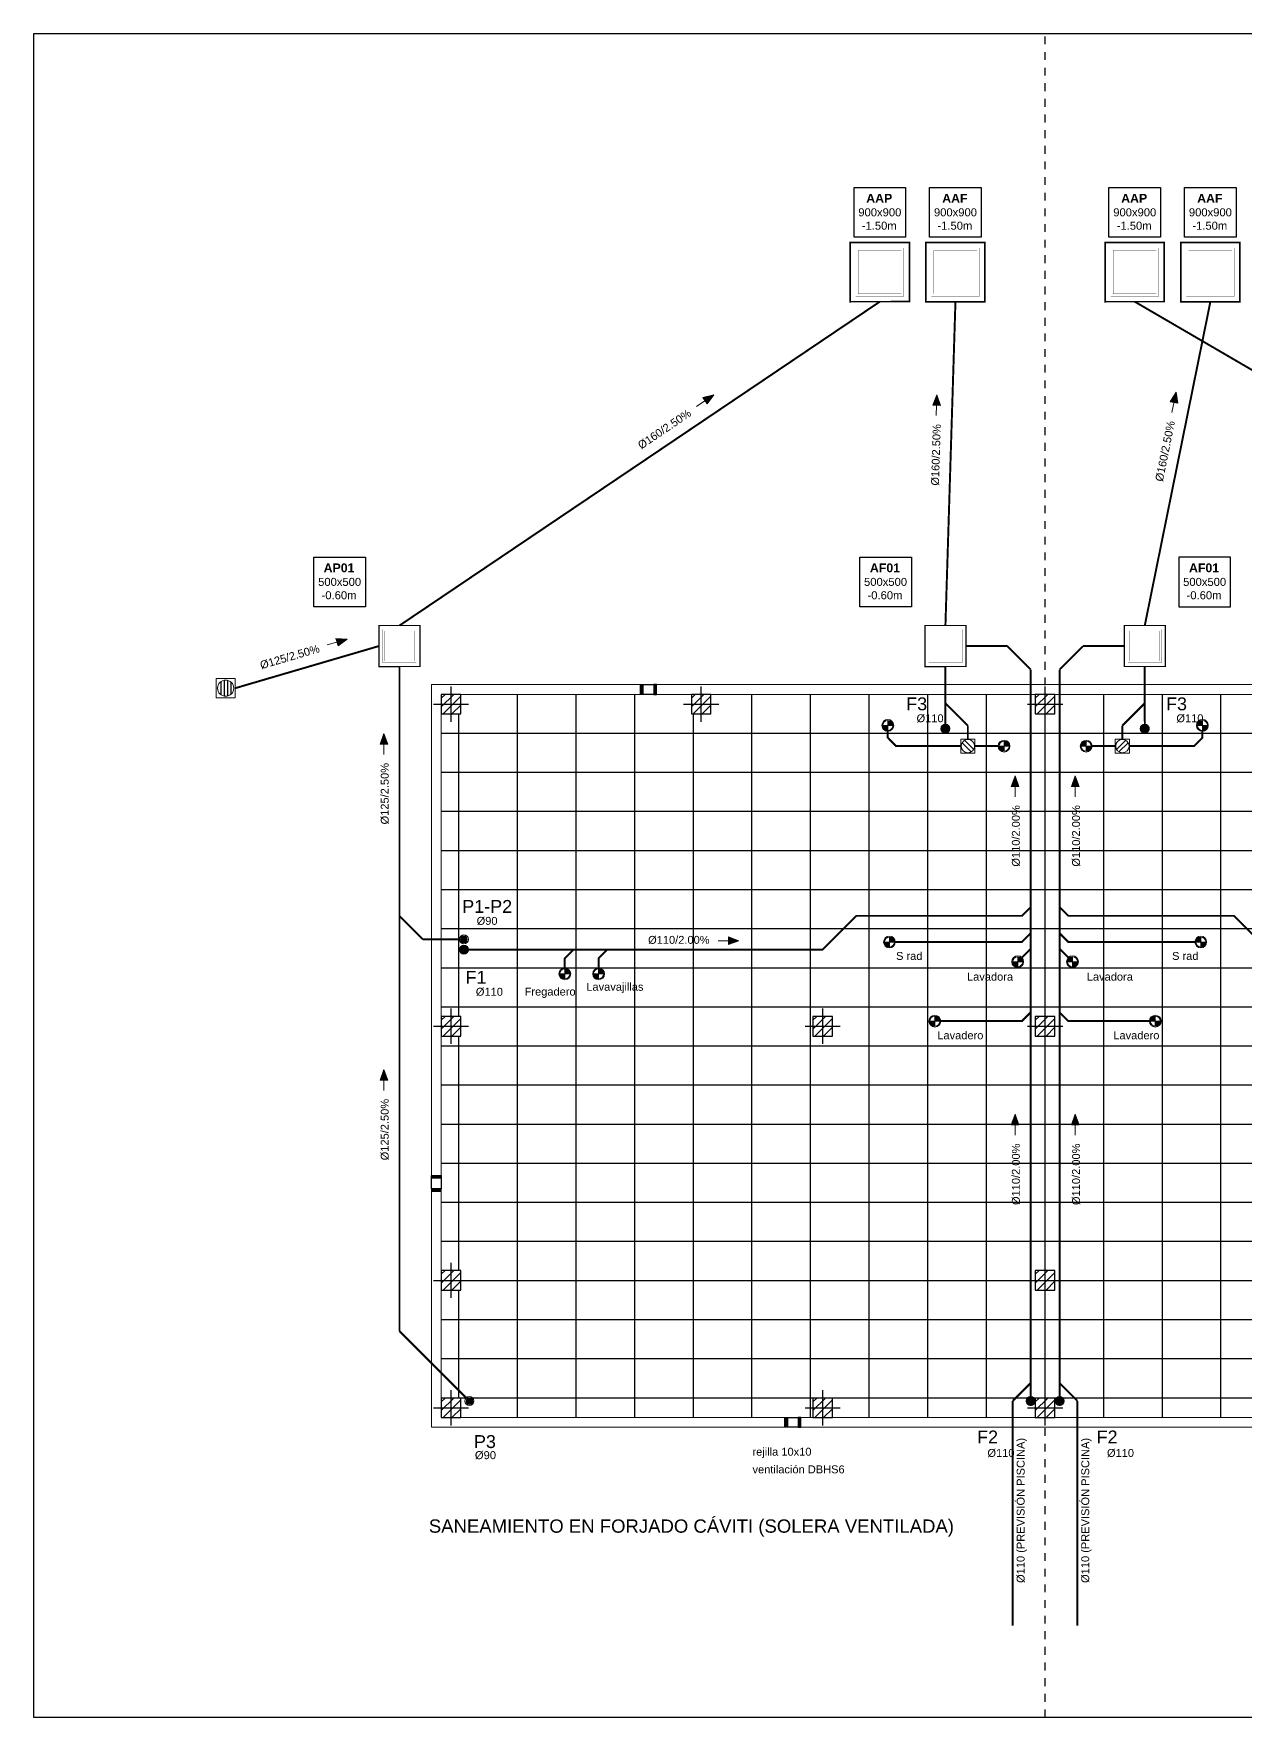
# Model space of a CAD drawing. Header units: millimetres. Extents: x 441156 to 441876, y 4514765 to 4515211.
# Drawn here: x 441190.62 to 441206.12, y 4515165.05 to 4515186.58 of the extents above; entities that cross this region are included whole.
import ezdxf
from ezdxf.enums import TextEntityAlignment as Align

# ---------------------------------------------------------------- set-up
doc = ezdxf.new("R2010")
doc.units = ezdxf.units.MM
doc.linetypes.add('CONTINUA', pattern=[0])
doc.linetypes.add('RAYITAS', pattern=[0.375, 0.25, -0.125])
doc.layers.add('01_cartela', color=6, linetype='Continuous', plot=False)
for name, color, linetype in [('01_FECALES', 170, 'Continuous'), ('01_proyección', 4, 'RAYITAS'), ('01_textos', 7, 'Continuous'), ('01_ventanas', 2, 'Continuous'), ('PILAR_EJES', 1, 'Continuous'), ('PILAR_HORMIGON', 2, 'Continuous'), ('PILAR_RAYA', 4, 'Continuous')]:
    doc.layers.add(name, color=color, linetype=linetype)
for name, color, linetype, lineweight in [('01_varios', 4, 'Continuous', 0), ('INGIN SANEAMIENTO BAJANTE FECALES', 10, 'Continuous', 5), ('INGIN SANEAMIENTO BAJANTE PLUVIALES', 170, 'Continuous', 5), ('INGIN SANEAMIENTO ENTERRADO FECALES', 10, 'Continuous', 25), ('INGIN SANEAMIENTO ENTERRADO PLUVIALES', 170, 'Continuous', 25), ('INGIN SANEAMIENTO TEXTO ENTERRADO', 7, 'Continuous', 0), ('Instalaciones_ventilación_extracción', 86, 'Continuous', 25)]:
    doc.layers.add(name, color=color, linetype=linetype, lineweight=lineweight)
doc.layers.add('INGIN SANEAMIENTO INTERIOR', color=7, linetype='Continuous', lineweight=20, true_color=0x046206)
doc.styles.add('Estilo1', font='swissel.ttf')
doc.styles.add('NIEVES2', font='sanss___.ttf')
doc.styles.add('NIEVES3', font='swisseb.ttf')
doc.linetypes.add('FLE2', pattern='A,1e-05,[1,fle2.shx,S=1,R=0,X=0,Y=0],-1', length=1.00001)

# ---------------------------------------------------------------- blocks, each defined once
blk = doc.blocks.new('Ejes del pilar')
at = {"layer": 'PILAR_EJES'}
for p, q in [((0, -0.5), (0, 0.5)), ((-0.5, 0), (0.5, 0))]:
    blk.add_line(p, q, dxfattribs=at)
blk = doc.blocks.new('707288125-RAYADO P13')
at = {"layer": 'PILAR_RAYA'}
for p, q in [((-0.00125, -0.00036), (0.00036, 0.00125)), ((-0.00125, 0.00077), (-0.00077, 0.00125)), ((-0.00101, -0.00125), (0.00125, 0.00101)), ((0.00012, -0.00125), (0.00125, -0.00012))]:
    blk.add_line(p, q, dxfattribs=at)
blk = doc.blocks.new('ARQUETA FECALES 1')
at = {"layer": 'INGIN SANEAMIENTO ENTERRADO FECALES'}
for points, const_width in [([(13.525, 21.29), (13.525, 21.824), (14.059, 21.824), (14.059, 21.29)], 0.015), ([(13.574, 21.339), (13.574, 21.775), (14.01, 21.775), (14.01, 21.339)], 0.0015), ([(13.597, 21.362), (13.597, 21.753), (13.988, 21.753), (13.988, 21.362)], 0.0015)]:
    blk.add_lwpolyline(points, close=True, dxfattribs=dict(at, const_width=const_width))
blk = doc.blocks.new('B PLUVIALES')
at = {"layer": 'INGIN SANEAMIENTO BAJANTE PLUVIALES', "lineweight": 0}
h = blk.add_hatch(color=256, dxfattribs=at)
h.dxf.hatch_style = 1
edge = h.paths.add_edge_path()
edge.add_arc((57.049, 40.386), 0.0688, 0, 360)
for radius in [0.0918, 0.0688]:
    blk.add_circle((57.049, 40.386), radius, dxfattribs=at)
blk = doc.blocks.new('BAJANTE FECALES')
at = {"layer": 'INGIN SANEAMIENTO BAJANTE FECALES', "lineweight": 0}
h = blk.add_hatch(dxfattribs=at)
h.set_pattern_fill('GOST_WOOD', color=256, scale=0.005)
edge = h.paths.add_edge_path(flags=17)
edge.add_arc((57.049, 39.966), 0.0688, 0, 360)
edge = h.paths.add_edge_path()
edge.add_arc((57.049, 39.966), 0.0918, 0, 360)
h = blk.add_hatch(color=256, dxfattribs=at)
h.dxf.hatch_style = 1
edge = h.paths.add_edge_path()
edge.add_arc((57.049, 39.966), 0.0688, 0, 360)
for radius in [0.0918, 0.0688]:
    blk.add_circle((57.049, 39.966), radius, dxfattribs=at)
blk = doc.blocks.new('SIFON')
at = {"layer": 'INGIN SANEAMIENTO INTERIOR', "linetype": 'Continuous', "lineweight": 0}
h = blk.add_hatch(color=256, dxfattribs=at)
h.dxf.hatch_style = 1
edge = h.paths.add_edge_path()
edge.add_line((1065.928, 523.956), (1065.852, 523.956))
edge.add_arc((1065.928, 523.956), 0.076, 180, 270)
edge.add_line((1065.928, 523.88), (1065.928, 523.956))
edge = h.paths.add_edge_path()
edge.add_line((1065.928, 524.032), (1065.928, 523.956))
edge.add_line((1065.928, 523.956), (1066.004, 523.956))
edge.add_arc((1065.928, 523.956), 0.076, 0, 90)
for points in [[(1065.852, 523.956), (1066.004, 523.956)], [(1065.928, 524.032), (1065.928, 523.88)]]:
    blk.add_lwpolyline(points, dxfattribs=at)
for radius in [0.0891, 0.076]:
    blk.add_circle((1065.928, 523.956), radius, dxfattribs=at)
blk = doc.blocks.new('BOTE_SIFONICO')
at = {"layer": 'INGIN SANEAMIENTO INTERIOR', "ltscale": 0.5}
for p, q in [((-0.062, -0.036), (0.036, 0.062)), ((-0.036, -0.062), (0.062, 0.036))]:
    blk.add_line(p, q, dxfattribs=at)
blk.add_lwpolyline([(-0.075, -0.075), (0.075, -0.075), (0.075, 0.075), (-0.075, 0.075), (-0.075, -0.075)], close=True, dxfattribs=at)
blk.add_circle((0, 0), 0.0712, dxfattribs=at)

msp = doc.modelspace()

# ---------------------------------------------------------------- hatches: boundary and pattern name
at = {"layer": 'INGIN SANEAMIENTO BAJANTE PLUVIALES', "lineweight": 0}
h = msp.add_hatch(dxfattribs=at)
h.set_pattern_fill('JIS_RC_18', color=256, scale=0.002397, angle=45)
h.set_pattern_definition([(90, (441122.173194, 4515129.91135), (-0.043142653, 9e-18), []), (90, (441122.17489, 4515129.913045), (-0.043142653, 9e-18), []), (90, (441122.176584, 4515129.91474), (-0.043142653, 9e-18), [])])
edge = h.paths.add_edge_path()
edge.add_arc((441193.07602472, 4515178.20870162), 0.10331887, 0, 360)
at = {"layer": 'INGIN SANEAMIENTO TEXTO ENTERRADO'}
h = msp.add_hatch(color=256, dxfattribs=at)
h.dxf.hatch_style = 1
h.paths.add_polyline_path([(441199.23698899, 4515181.84566986), (441199.18234588, 4515181.92672924), (441199.32119331, 4515181.96138049)])
h = msp.add_hatch(color=256, dxfattribs=at)
h.dxf.hatch_style = 1
h.paths.add_polyline_path([(441202.22067777, 4515181.82474868), (441202.12296726, 4515181.82777349), (441202.17598422, 4515181.96069648)])
h = msp.add_hatch(color=256, dxfattribs=at)
h.dxf.hatch_style = 1
h.paths.add_polyline_path([(441205.25733909, 4515181.85373159), (441205.16152936, 4515181.87314777), (441205.23614806, 4515181.99525989)])
h = msp.add_hatch(color=256, dxfattribs=at)
h.dxf.hatch_style = 1
h.paths.add_polyline_path([(441194.51497762, 4515178.7515934), (441194.48750654, 4515178.84541148), (441194.63032207, 4515178.83629864)])
h = msp.add_hatch(color=256, dxfattribs=at)
h.dxf.hatch_style = 1
h.paths.add_polyline_path([(441195.14936669, 4515177.49240471), (441195.05160938, 4515177.49240471), (441195.10048803, 4515177.62690451)])
h = msp.add_hatch(color=256, dxfattribs=at)
h.dxf.hatch_style = 1
h.paths.add_polyline_path([(441203.22382993, 4515176.95254517), (441203.12607262, 4515176.95254517), (441203.17495128, 4515177.08704497)])
h = msp.add_hatch(color=256, dxfattribs=at)
h.dxf.hatch_style = 1
h.paths.add_polyline_path([(441203.99384313, 4515176.95254642), (441203.89608582, 4515176.95254642), (441203.94496447, 4515177.08704622)])
h = msp.add_hatch(color=256, dxfattribs=at)
h.dxf.hatch_style = 1
h.paths.add_polyline_path([(441199.5078133, 4515174.92912738), (441199.5078133, 4515175.02688469), (441199.6423131, 4515174.97800604)])
h = msp.add_hatch(color=256, dxfattribs=at)
h.dxf.hatch_style = 1
h.paths.add_polyline_path([(441195.14936669, 4515173.19598212), (441195.05160938, 4515173.19598212), (441195.10048803, 4515173.33048192)])
h = msp.add_hatch(color=256, dxfattribs=at)
h.dxf.hatch_style = 1
h.paths.add_polyline_path([(441203.22383939, 4515172.62428021), (441203.12608208, 4515172.62428021), (441203.17496074, 4515172.75878001)])
h = msp.add_hatch(color=256, dxfattribs=at)
h.dxf.hatch_style = 1
h.paths.add_polyline_path([(441203.99385259, 4515172.62428146), (441203.89609528, 4515172.62428146), (441203.94497394, 4515172.75878126)])
at = {"layer": 'Instalaciones_ventilación_extracción'}
h = msp.add_hatch(color=256, dxfattribs=at)
h.dxf.hatch_style = 1
h.paths.add_polyline_path([(441198.38199052, 4515178.12937928), (441198.41462255, 4515178.12937928), (441198.41462255, 4515178.25437928), (441198.38199052, 4515178.25437928)])
h = msp.add_hatch(color=256, dxfattribs=at)
h.dxf.hatch_style = 1
h.paths.add_polyline_path([(441198.55396451, 4515178.12937928), (441198.58659654, 4515178.12937928), (441198.58659654, 4515178.25437928), (441198.55396451, 4515178.25437928)])
h = msp.add_hatch(color=256, dxfattribs=at)
h.dxf.hatch_style = 1
h.paths.add_polyline_path([(441195.70996087, 4515171.97750481), (441195.70996087, 4515171.94487279), (441195.83496087, 4515171.94487279), (441195.83496087, 4515171.97750481)])
h = msp.add_hatch(color=256, dxfattribs=at)
h.dxf.hatch_style = 1
h.paths.add_polyline_path([(441195.70996088, 4515171.80553082), (441195.70996088, 4515171.7728988), (441195.83496087, 4515171.7728988), (441195.83496087, 4515171.80553082)])
h = msp.add_hatch(color=256, dxfattribs=at)
h.dxf.hatch_style = 1
h.paths.add_polyline_path([(441200.23005245, 4515168.75437928), (441200.26268447, 4515168.75437928), (441200.26268447, 4515168.87937928), (441200.23005245, 4515168.87937928)])
h = msp.add_hatch(color=256, dxfattribs=at)
h.dxf.hatch_style = 1
h.paths.add_polyline_path([(441200.40202644, 4515168.75437928), (441200.43465846, 4515168.75437928), (441200.43465846, 4515168.87937928), (441200.40202643, 4515168.87937928)])

# ---------------------------------------------------------------- linework, layer by layer
at = {"layer": '01_cartela', "color": 3}
msp.add_lwpolyline([(441190.61999953, 4515186.58008588), (441190.61999953, 4515165.04506187), (441221.25798759, 4515165.04506187), (441221.25798759, 4515186.58008588)], close=True, dxfattribs=at)
at = {"layer": '01_proyección', "color": 10, "ltscale": 0.25}
msp.add_line((441203.55996069, 4515165.04506187, 0.00000008), (441203.55996069, 4515186.58008588, 0.0000008), dxfattribs=at)
at = {"layer": '01_varios', "elevation": -0.00000053}
for points in [[(441195.70996087, 4515178.25437928), (441211.40996088, 4515178.25437928), (441211.40996088, 4515168.75437928), (441195.70996087, 4515168.75437928)], [(441195.83496087, 4515178.12937928), (441211.28496088, 4515178.12937928), (441211.28496088, 4515168.87937928), (441195.83496087, 4515168.87937928)]]:
    msp.add_lwpolyline(points, close=True, dxfattribs=at)
at = {"layer": '01_ventanas', "linetype": 'CONTINUA'}
for p, q in [((441196.80996087, 4515168.87937928, -0.00000122), (441196.80996087, 4515178.12937928, -0.00000091)), ((441197.55996087, 4515168.87937928, -0.00000122), (441197.55996087, 4515178.12937928, -0.00000091)), ((441198.30996087, 4515168.87937928, -0.00000122), (441198.30996087, 4515178.12937928, -0.00000091)), ((441199.80996087, 4515168.87937928, -0.00000122), (441199.80996087, 4515178.12937928, -0.00000091)), ((441200.55996087, 4515168.87937928, -0.00000122), (441200.55996087, 4515178.12937928, -0.00000091)), ((441201.30996087, 4515168.87937928, -0.00000122), (441201.30996087, 4515178.12937928, -0.00000091)), ((441202.05996087, 4515168.87937928, -0.00000122), (441202.05996087, 4515178.12937928, -0.00000091)), ((441202.80996087, 4515168.87937928, -0.00000122), (441202.80996087, 4515178.12937928, -0.00000091)), ((441203.55996087, 4515168.90437928, -0.00000122), (441203.55996087, 4515178.10437928, -0.00000091)), ((441204.30996087, 4515168.87937928, -0.00000122), (441204.30996087, 4515178.12937928, -0.00000091)), ((441205.05996087, 4515168.87937928, -0.00000122), (441205.05996087, 4515178.12937928, -0.00000091)), ((441205.80996087, 4515168.87937928, -0.00000122), (441205.80996087, 4515178.12937928, -0.00000091)), ((441196.05996087, 4515174.00937816, -0.00000053), (441196.05996087, 4515177.87937901)), ((441199.05996087, 4515168.87937928, -0.00000122), (441199.05996087, 4515177.879379)), ((441211.28496088, 4515177.62937928, -0.00000106), (441195.83496087, 4515177.62937928, -0.00000106)), ((441211.28496088, 4515177.12937928, -0.00000106), (441195.83496087, 4515177.12937928, -0.00000106)), ((441211.28496088, 4515176.62937928, -0.00000106), (441195.83496087, 4515176.62937928, -0.00000106)), ((441211.28496088, 4515176.12937928, -0.00000106), (441195.83496087, 4515176.12937928, -0.00000106)), ((441211.28496088, 4515175.62937928, -0.00000106), (441195.83496087, 4515175.62937928, -0.00000106)), ((441211.28496088, 4515175.12937928, -0.00000106), (441195.83496087, 4515175.12937928, -0.00000106)), ((441211.28496088, 4515174.62937928, -0.00000106), (441195.83496087, 4515174.62937928, -0.00000106)), ((441211.28496088, 4515174.12937928, -0.00000107), (441195.83496087, 4515174.12937928, -0.00000052)), ((441196.05996087, 4515170.75937277, -0.00000097), (441196.05996087, 4515173.75937816, -0.00000056)), ((441211.28496088, 4515173.62937928, -0.00000106), (441195.83496087, 4515173.62937928, -0.00000106)), ((441211.28496088, 4515173.12937928, -0.00000106), (441195.83496087, 4515173.12937928, -0.00000106)), ((441211.28496088, 4515172.62937928, -0.00000106), (441195.83496087, 4515172.62937928, -0.00000106)), ((441211.28496088, 4515172.12937928, -0.00000106), (441195.83496087, 4515172.12937928, -0.00000106)), ((441211.28496088, 4515171.62937928, -0.00000106), (441195.83496087, 4515171.62937928, -0.00000106)), ((441211.28496088, 4515171.12937928, -0.00000106), (441195.83496087, 4515171.12937928, -0.00000106)), ((441211.03496052, 4515170.62937928, -0.00000053), (441195.83496087, 4515170.62937928, -0.00000106)), ((441196.05996087, 4515169.129379), (441196.05996087, 4515170.50937277, -0.000001)), ((441211.28496088, 4515170.12937928, -0.00000106), (441195.83496087, 4515170.12937928, -0.00000106)), ((441211.28496088, 4515169.62937928, -0.00000106), (441195.83496087, 4515169.62937928, -0.00000106)), ((441211.03496088, 4515169.12937928, -0.00000106), (441196.08496088, 4515169.12937928, -0.00000053))]:
    msp.add_line(p, q, dxfattribs=at)
at = {"layer": 'INGIN SANEAMIENTO BAJANTE PLUVIALES', "lineweight": 0, "elevation": -0.00000053}
msp.add_lwpolyline([(441193.19868993, 4515178.08603641), (441193.19868993, 4515178.33136683), (441192.95335951, 4515178.33136683), (441192.95335951, 4515178.08603641)], close=True, dxfattribs=at)
at = {"layer": 'INGIN SANEAMIENTO BAJANTE PLUVIALES', "lineweight": 0}
msp.add_circle((441193.07602472, 4515178.20870162, -0.00000053), 0.10331887, dxfattribs=at)
at = {"layer": 'INGIN SANEAMIENTO ENTERRADO FECALES', "color": 170}
for points, const_width, elevation in [([(441201.82327949, 4515183.15205328), (441201.06727949, 4515183.15205341), (441201.06727962, 4515183.90805341), (441201.82327962, 4515183.90805328)], 0.02121995, 0.0000009), ([(441205.08496058, 4515183.15205328), (441204.32896058, 4515183.15205341), (441204.32896071, 4515183.90805341), (441205.08496071, 4515183.90805328)], 0.02121995, 0.0000009), ([(441201.75340309, 4515183.2219297), (441201.13715591, 4515183.22192981), (441201.13715602, 4515183.83817699), (441201.7534032, 4515183.83817688)], 0.002122, 0.0000009), ([(441201.72167256, 4515183.25366024), (441201.16888645, 4515183.25366034), (441201.16888655, 4515183.80644645), (441201.72167266, 4515183.80644635)], 0.002122, 0.0000009), ([(441205.01508418, 4515183.2219297), (441204.398837, 4515183.22192981), (441204.39883711, 4515183.83817699), (441205.01508429, 4515183.83817688)], 0.002122, 0.0000009), ([(441204.98335365, 4515183.25366024), (441204.43056754, 4515183.25366034), (441204.43056764, 4515183.80644645), (441204.98335375, 4515183.80644635)], 0.002122, 0.0000009), ([(441195.5629755, 4515178.48476687), (441195.0379755, 4515178.48476696), (441195.03797559, 4515179.00976696), (441195.56297559, 4515179.00976687)], 0.01473608, -0.00000053), ([(441195.51445022, 4515178.53329216), (441195.08650079, 4515178.53329224), (441195.08650087, 4515178.96124167), (441195.5144503, 4515178.96124159)], 0.00147361, -0.00000053), ([(441195.49241513, 4515178.55532726), (441195.10853589, 4515178.55532733), (441195.10853596, 4515178.93920657), (441195.4924152, 4515178.9392065)], 0.00147361, -0.00000053)]:
    msp.add_lwpolyline(points, close=True, dxfattribs=dict(at, const_width=const_width, elevation=elevation))
at = {"layer": 'INGIN SANEAMIENTO ENTERRADO FECALES', "const_width": 0.025, "elevation": -0.00000053}
for points in [[(441202.28472845, 4515179.00976682), (441202.41296071, 4515183.1520532)], [(441204.83519293, 4515179.00976682), (441205.6746418, 4515183.1520532)], [(441202.5472284, 4515178.74726678), (441203.07496053, 4515178.74726678)], [(441203.07496053, 4515178.74726678), (441203.37495988, 4515178.44726678)], [(441204.04496085, 4515178.74726678), (441203.7449615, 4515178.44726678)], [(441204.57269298, 4515178.74726678), (441204.04496085, 4515178.74726678)], [(441202.2842871, 4515177.74727314), (441202.28472835, 4515178.48476682)], [(441204.83563428, 4515177.74727314), (441204.83519303, 4515178.48476682)], [(441203.37493955, 4515169.14730803), (441203.37495988, 4515178.44726678)], [(441203.74498183, 4515169.14730803), (441203.7449615, 4515178.44726678)], [(441202.57169706, 4515177.72957348), (441202.28445704, 4515178.01681351)], [(441204.54822432, 4515177.72957348), (441204.83546435, 4515178.01681351)], [(441201.54746097, 4515177.65731305), (441201.54746097, 4515177.57451833), (441201.65444433, 4515177.46753496), (441202.48169706, 4515177.46753496)], [(441202.57169706, 4515177.55753496), (441202.57169706, 4515177.72957348)], [(441204.54822432, 4515177.55753496), (441204.54822432, 4515177.72957348)], [(441205.57246041, 4515177.65731305), (441205.57246041, 4515177.57451833), (441205.46547705, 4515177.46753496), (441204.63822432, 4515177.46753496)], [(441202.66169706, 4515177.46753496), (441202.95958445, 4515177.46753496)], [(441204.45822432, 4515177.46753496), (441204.16033693, 4515177.46753496)], [(441196.18141846, 4515174.86470308), (441200.71144923, 4515174.86470308), (441201.14350747, 4515175.29676131), (441203.26325175, 4515175.29676131), (441203.37496074, 4515175.40847031)], [(441210.93850292, 4515174.86470308), (441206.40847215, 4515174.86470308), (441205.97641391, 4515175.29676131), (441203.85666963, 4515175.29676131), (441203.74496064, 4515175.40847031)], [(441201.64381706, 4515174.96199725), (441203.26325175, 4515174.96199725), (441203.37496074, 4515175.07370625)], [(441205.47610432, 4515174.96199725), (441203.85666963, 4515174.96199725), (441203.74496064, 4515175.07370625)], [(441203.26325175, 4515174.76343771), (441203.37496074, 4515174.8751467)], [(441203.85666963, 4515174.76343771), (441203.74496064, 4515174.8751467)], [(441202.22524524, 4515173.95014315), (441203.26325175, 4515173.95014315), (441203.37496074, 4515174.06185215)], [(441204.89467614, 4515173.95014315), (441203.85666963, 4515173.95014315), (441203.74496064, 4515174.06185215)], [(441203.14662358, 4515169.09233785), (441203.37495037, 4515169.32066465)], [(441203.97329817, 4515169.09233785), (441203.74497137, 4515169.32066465)], [(441203.14662358, 4515169.09233785), (441203.14662358, 4515166.2168969)], [(441203.9732978, 4515169.09233785), (441203.9732978, 4515166.2168969)]]:
    msp.add_lwpolyline(points, dxfattribs=at)
at = {"layer": 'INGIN SANEAMIENTO ENTERRADO FECALES', "const_width": 0.025}
for points in [[(441197.4150137, 4515174.63032875), (441197.4150137, 4515174.75299409), (441197.52672269, 4515174.86470308)], [(441197.84738992, 4515174.63032875), (441197.84738992, 4515174.75299409), (441197.95909891, 4515174.86470308)]]:
    msp.add_lwpolyline(points, dxfattribs=at)
at = {"layer": 'INGIN SANEAMIENTO ENTERRADO PLUVIALES'}
for points, elevation in [([(441201.11529388, 4515184.61228319), (441201.7752651, 4515184.61228319), (441201.7752651, 4515183.97659586), (441201.11529388, 4515183.97659586)], 0.0000009), ([(441204.37697497, 4515184.61228319), (441205.03694619, 4515184.61228319), (441205.03694619, 4515183.97659586), (441204.37697497, 4515183.97659586)], 0.0000009), ([(441194.20455664, 4515179.88528114), (441194.86452786, 4515179.88528114), (441194.86452786, 4515179.2495938), (441194.20455664, 4515179.2495938)], -0.00000053)]:
    msp.add_lwpolyline(points, close=True, dxfattribs=dict(at, elevation=elevation))
at = {"layer": 'INGIN SANEAMIENTO ENTERRADO PLUVIALES', "color": 10}
for points, elevation in [([(441202.0829751, 4515184.61228306), (441202.74294633, 4515184.61228306), (441202.74294633, 4515183.97659572), (441202.0829751, 4515183.97659572)], 0.0000009), ([(441205.34465619, 4515184.61228306), (441206.00462741, 4515184.61228306), (441206.00462741, 4515183.97659572), (441205.34465619, 4515183.97659572)], 0.0000009), ([(441201.1888095, 4515179.88528104), (441201.84878072, 4515179.88528104), (441201.84878072, 4515179.24959371), (441201.1888095, 4515179.24959371)], -0.00000053), ([(441205.93111189, 4515179.88528104), (441205.27114066, 4515179.88528104), (441205.27114066, 4515179.24959371), (441205.93111189, 4515179.24959371)], -0.00000053)]:
    msp.add_lwpolyline(points, close=True, dxfattribs=dict(at, elevation=elevation))
at = {"layer": 'INGIN SANEAMIENTO ENTERRADO PLUVIALES', "const_width": 0.025, "elevation": -0.00000053}
for points in [[(441195.30047559, 4515179.00976692), (441201.44527949, 4515183.15205334)], [(441211.81944579, 4515179.00976692), (441204.70696058, 4515183.15205334)], [(441193.19868993, 4515178.20870162), (441195.03797554, 4515178.74726696)], [(441195.3004755, 4515178.48476692), (441195.3004755, 4515169.98460165)], [(441195.3004755, 4515175.29543499), (441195.6004755, 4515174.99543499)], [(441196.06709608, 4515174.99543499), (441195.6004755, 4515174.99543499)], [(441196.15451125, 4515169.13056591), (441195.3004755, 4515169.98460165)]]:
    msp.add_lwpolyline(points, dxfattribs=at)
at = {"layer": 'INGIN SANEAMIENTO TEXTO ENTERRADO'}
for p, q in [((441199.32119331, 4515181.96138049, -0.00000053), (441199.10028587, 4515181.81246412, -0.00000053)), ((441202.17598422, 4515181.96069648, -0.00000053), (441202.16774083, 4515181.69441048, -0.00000053)), ((441205.23614806, 4515181.99525989, -0.00000053), (441205.18323403, 4515181.73415399, -0.00000053)), ((441194.63032207, 4515178.83629864, -0.00000053), (441194.37464392, 4515178.76143295, -0.00000053)), ((441195.10048803, 4515177.62690451, -0.00000053), (441195.10048803, 4515177.36049095, -0.00000053)), ((441203.17495128, 4515177.08704497, -0.00000053), (441203.17495128, 4515176.82063141, -0.00000053)), ((441203.94496447, 4515177.08704622, -0.00000053), (441203.94496447, 4515176.82063266, -0.00000053)), ((441199.6423131, 4515174.97800604, -0.00000102), (441199.37589954, 4515174.97800604, -0.00000102)), ((441195.10048803, 4515173.33048192, -0.00000053), (441195.10048803, 4515173.06406835, -0.00000053)), ((441203.17496074, 4515172.75878001, -0.00000053), (441203.17496074, 4515172.49236645, -0.00000053)), ((441203.94497394, 4515172.75878126, -0.00000053), (441203.94497394, 4515172.49236769, -0.00000053))]:
    msp.add_line(p, q, dxfattribs=at)
for points, elevation in [([(441199.23698899, 4515181.84566986), (441199.18234588, 4515181.92672924), (441199.32119331, 4515181.96138049), (441199.23698899, 4515181.84566986)], -0.00000053), ([(441202.22067777, 4515181.82474868), (441202.12296726, 4515181.82777349), (441202.17598422, 4515181.96069648), (441202.22067777, 4515181.82474868)], -0.00000053), ([(441205.25733909, 4515181.85373159), (441205.16152936, 4515181.87314777), (441205.23614806, 4515181.99525989), (441205.25733909, 4515181.85373159)], -0.00000053), ([(441194.51497762, 4515178.7515934), (441194.48750654, 4515178.84541148), (441194.63032207, 4515178.83629864), (441194.51497762, 4515178.7515934)], -0.00000053), ([(441195.14936669, 4515177.49240471), (441195.05160938, 4515177.49240471), (441195.10048803, 4515177.62690451), (441195.14936669, 4515177.49240471)], -0.00000053), ([(441203.22382993, 4515176.95254517), (441203.12607262, 4515176.95254517), (441203.17495128, 4515177.08704497), (441203.22382993, 4515176.95254517)], -0.00000053), ([(441203.99384313, 4515176.95254642), (441203.89608582, 4515176.95254642), (441203.94496447, 4515177.08704622), (441203.99384313, 4515176.95254642)], -0.00000053), ([(441199.5078133, 4515174.92912738), (441199.5078133, 4515175.02688469), (441199.6423131, 4515174.97800604), (441199.5078133, 4515174.92912738)], -0.00000102), ([(441195.14936669, 4515173.19598212), (441195.05160938, 4515173.19598212), (441195.10048803, 4515173.33048192), (441195.14936669, 4515173.19598212)], -0.00000053), ([(441203.22383939, 4515172.62428021), (441203.12608208, 4515172.62428021), (441203.17496074, 4515172.75878001), (441203.22383939, 4515172.62428021)], -0.00000053), ([(441203.99385259, 4515172.62428146), (441203.89609528, 4515172.62428146), (441203.94497394, 4515172.75878126), (441203.99385259, 4515172.62428146)], -0.00000053)]:
    msp.add_lwpolyline(points, dxfattribs=dict(at, elevation=elevation))
at = {"layer": 'Instalaciones_ventilación_extracción', "elevation": -0.00000053}
for points in [[(441198.38199052, 4515178.25437928), (441198.41462255, 4515178.25437928), (441198.41462255, 4515178.12937928), (441198.38199052, 4515178.12937928)], [(441198.41462255, 4515178.25437928), (441198.55396451, 4515178.25437928), (441198.55396451, 4515178.12937928), (441198.41462255, 4515178.12937928)], [(441198.58659654, 4515178.25437928), (441198.55396451, 4515178.25437928), (441198.55396451, 4515178.12937928), (441198.58659654, 4515178.12937928)], [(441195.83496087, 4515171.97750481), (441195.83496087, 4515171.94487279), (441195.70996087, 4515171.94487279), (441195.70996087, 4515171.97750481)], [(441195.83496087, 4515171.94487279), (441195.83496087, 4515171.80553082), (441195.70996087, 4515171.80553082), (441195.70996087, 4515171.94487279)], [(441195.83496087, 4515171.7728988), (441195.83496087, 4515171.80553082), (441195.70996087, 4515171.80553082), (441195.70996087, 4515171.7728988)], [(441200.23005245, 4515168.87937928), (441200.26268447, 4515168.87937928), (441200.26268447, 4515168.75437928), (441200.23005245, 4515168.75437928)], [(441200.26268447, 4515168.87937928), (441200.40202644, 4515168.87937928), (441200.40202644, 4515168.75437928), (441200.26268447, 4515168.75437928)], [(441200.43465846, 4515168.87937928), (441200.40202644, 4515168.87937928), (441200.40202644, 4515168.75437928), (441200.43465846, 4515168.75437928)]]:
    msp.add_lwpolyline(points, close=True, dxfattribs=at)
at = {"layer": 'PILAR_HORMIGON'}
for points in [[(441195.83496087, 4515177.879379), (441196.08496087, 4515177.879379), (441196.08496087, 4515178.129379), (441195.83496087, 4515178.129379), (441195.83496087, 4515177.879379)], [(441199.03496087, 4515177.879379), (441199.28496087, 4515177.879379), (441199.28496087, 4515178.129379), (441199.03496087, 4515178.129379), (441199.03496087, 4515177.879379)], [(441203.43496106, 4515177.879379), (441203.68496106, 4515177.879379), (441203.68496106, 4515178.129379), (441203.43496106, 4515178.129379), (441203.43496106, 4515177.879379)], [(441195.83496087, 4515173.75937816), (441196.08496087, 4515173.75937816), (441196.08496087, 4515174.00937816), (441195.83496087, 4515174.00937816), (441195.83496087, 4515173.75937816)], [(441200.58979929, 4515173.75937761), (441200.83979929, 4515173.75937761), (441200.83979929, 4515174.00937761), (441200.58979929, 4515174.00937761), (441200.58979929, 4515173.75937761)], [(441203.43496106, 4515173.759379), (441203.68496106, 4515173.759379), (441203.68496106, 4515174.009379), (441203.43496106, 4515174.009379), (441203.43496106, 4515173.759379)], [(441195.83496087, 4515170.50937277), (441196.08496087, 4515170.50937277), (441196.08496087, 4515170.75937277), (441195.83496087, 4515170.75937277), (441195.83496087, 4515170.50937277)], [(441203.43496106, 4515170.50937276), (441203.68496106, 4515170.50937276), (441203.68496106, 4515170.75937276), (441203.43496106, 4515170.75937276), (441203.43496106, 4515170.50937276)], [(441195.83496087, 4515168.879379), (441196.08496087, 4515168.879379), (441196.08496087, 4515169.129379), (441195.83496087, 4515169.129379), (441195.83496087, 4515168.879379)], [(441200.58979947, 4515168.879379), (441200.83979947, 4515168.879379), (441200.83979947, 4515169.129379), (441200.58979947, 4515169.129379), (441200.58979947, 4515168.879379)], [(441203.43496106, 4515168.879379), (441203.68496106, 4515168.879379), (441203.68496106, 4515169.129379), (441203.43496106, 4515169.129379), (441203.43496106, 4515168.879379)]]:
    msp.add_lwpolyline(points, close=True, dxfattribs=at)

# ---------------------------------------------------------------- block references
at = {"layer": '01_FECALES', "color": 120, "yscale": 1.20000000001267, "zscale": 1.20000000001267}
for p, xscale in [((441202.57169706, 4515177.46753496, -0.00000053), -1.20000000001267), ((441204.54822432, 4515177.46753496, -0.00000053), 1.20000000001267)]:
    msp.add_blockref('BOTE_SIFONICO', p, dxfattribs=dict(at, xscale=xscale))
at = {"layer": 'INGIN SANEAMIENTO BAJANTE FECALES', "color": 2, "yscale": 0.6229536188298805, "zscale": 0.6229536188298805}
for p, xscale in [((441237.82379106, 4515152.79300707, -0.00000053), -0.6229536188298805), ((441169.29613032, 4515152.79300707, -0.00000053), 0.6229536188298805)]:
    msp.add_blockref('BAJANTE FECALES', p, dxfattribs=dict(at, xscale=xscale))
for p, xscale, rotation in [((441160.58542709, 4515199.76181193, -0.00000053), -0.6229536188298805, 180), ((441178.47785189, 4515133.55131666, -0.00000053), -0.6229536188298805, 270), ((441228.64206949, 4515133.55131666, -0.00000053), 0.6229536188298805, 90.00000000000001)]:
    msp.add_blockref('BAJANTE FECALES', p, dxfattribs=dict(at, xscale=xscale, rotation=rotation))
at = {"layer": 'INGIN SANEAMIENTO BAJANTE PLUVIALES', "xscale": 0.6229536188298805, "yscale": 0.6229536188298805, "zscale": 0.6229536188298805, "rotation": 90}
for p in [(441221.28300736, 4515139.45660481, -0.00000053), (441221.3536804, 4515133.55131666, -0.00000053)]:
    msp.add_blockref('B PLUVIALES', p, dxfattribs=at)
at = {"layer": 'INGIN SANEAMIENTO ENTERRADO FECALES'}
for p, xscale, yscale, zscale, rotation in [((441232.9091139, 4515164.01876642, 0.0000009), 1.414663551485792, 1.414663551485792, 1.414663551485792, 90.00000341525377), ((441236.17079499, 4515164.01876642, 0.0000009), 1.414663551485792, 1.414663551485792, 1.414663551485792, 90.0000034152538), ((441223.46260934, 4515165.19775707, -0.00000053), 0.9824052440873557, 0.9824052440873557, 0.9824052440873557, 89.9999897624014), ((441183.65731204, 4515165.19775707, -0.00000053), -0.9824052440873557, 0.9824052440873557, 0.9824052440873557, 270.0000102375986)]:
    msp.add_blockref('ARQUETA FECALES 1', p, dxfattribs=dict(at, xscale=xscale, yscale=yscale, zscale=zscale, rotation=rotation))
at = {"layer": 'INGIN SANEAMIENTO INTERIOR', "linetype": 'FLE2', "yscale": 0.8456383966016479, "zscale": 0.8456383966016479}
for p, xscale in [((440300.1577182, 4514734.65500676, -0.00000053), 0.8456383966016479), ((442106.96220318, 4514734.65500676, -0.00000053), -0.8456383966016479), ((440301.64520635, 4514734.38986401, -0.00000053), 0.8456383966016479), ((442105.47471503, 4514734.38986401, -0.00000053), -0.8456383966016479), ((440300.17870962, 4514731.8843263, -0.00000053), 0.8456383966016479), ((442106.94121176, 4514731.8843263, -0.00000053), -0.8456383966016479), ((440296.02527093, 4514731.47729312), 0.8456383966016479), ((440296.45764715, 4514731.47729312), 0.8456383966016479), ((440301.82021811, 4514731.63247588, -0.00000053), 0.8456383966016479), ((442105.29970327, 4514731.63247588, -0.00000053), -0.8456383966016479), ((440300.7601378, 4514730.8724722, -0.00000053), 0.8456383966016479), ((442106.35978358, 4514730.8724722, -0.00000053), -0.8456383966016479)]:
    msp.add_blockref('SIFON', p, dxfattribs=dict(at, xscale=xscale))
at = {"layer": 'PILAR_EJES', "xscale": 0.4500000000000001, "yscale": 0.4500000000000001}
for p in [(441195.95996087, 4515178.004379), (441199.15996087, 4515178.004379), (441203.55996106, 4515178.004379, -0.00000143), (441195.95996087, 4515173.88437816), (441200.71479929, 4515173.88437761, -0.00000053), (441203.55996106, 4515173.884379, -0.00000156), (441195.95996087, 4515170.63437277, -0.00000053), (441203.55996106, 4515170.63437276, -0.00000167), (441195.95996087, 4515169.004379, -0.00000053), (441200.71479947, 4515169.004379), (441203.55996106, 4515169.004379, 0.00000169)]:
    msp.add_blockref('Ejes del pilar', p, dxfattribs=at)
at = {"layer": 'PILAR_RAYA', "xscale": 100, "yscale": 100, "zscale": 100}
for p in [(441195.95996087, 4515178.00437928), (441199.15996087, 4515178.00437928), (441203.55996106, 4515178.00437928, -0.00000143), (441195.95996087, 4515173.88437844), (441200.71479929, 4515173.88437789, -0.00000053), (441203.55996106, 4515173.88437928, -0.00000156), (441195.95996087, 4515170.63437305, -0.00000053), (441203.55996106, 4515170.63437304, -0.00000167), (441195.95996087, 4515169.00437928, -0.00000053), (441200.71479947, 4515169.00437928), (441203.55996106, 4515169.00437928, 0.00000169)]:
    msp.add_blockref('707288125-RAYADO P13', p, dxfattribs=at)

# ---------------------------------------------------------------- texts
at = {"layer": '01_textos', "color": 5, "style": 'Estilo1'}
msp.add_text('SANEAMIENTO EN FORJADO CÁVITI (SOLERA VENTILADA)', height=0.1697265748, dxfattribs=at).set_placement((441195.67565645, 4515167.40633172, -0.00000106))
at = {"layer": 'INGIN SANEAMIENTO BAJANTE FECALES', "color": 10, "style": 'NIEVES2'}
for s, p in [('F3', (441201.78290925, 4515177.92588757, -0.0000013)), ('F3', (441205.10717346, 4515177.92588757, -0.0000013)), ('F1', (441196.14469101, 4515174.42784646, -0.00000053)), ('F2', (441202.68987544, 4515168.54886993, -0.00000077)), ('F2', (441204.21887116, 4515168.54886993, -0.00000077))]:
    msp.add_text(s, height=0.164465438, dxfattribs=at).set_placement(p)
at = {"layer": 'INGIN SANEAMIENTO BAJANTE PLUVIALES', "style": 'NIEVES2'}
msp.add_text('P1-P2', height=0.164465438, dxfattribs=at).set_placement((441196.10299007, 4515175.33493148, -0.00000053))
msp.add_text('P3', height=0.164465438, dxfattribs=at).set_placement((441196.3938347, 4515168.48961462, -0.00000048), align=Align.CENTER)
at = {"layer": 'INGIN SANEAMIENTO ENTERRADO PLUVIALES'}
for s, height, style, p in [('AAP', 0.112841979, 'NIEVES3', (441201.43792172, 4515184.41843905, 0.0000009)), ('AAP', 0.112841979, 'NIEVES3', (441204.69960281, 4515184.41843905, 0.0000009)), ('900x900', 0.102686303, 'Estilo1', (441201.44527949, 4515184.24386709, 0.0000009)), ('900x900', 0.102686303, 'Estilo1', (441204.70696058, 4515184.24386709, 0.0000009)), ('-1.50m', 0.102686303, 'Estilo1', (441201.43758987, 4515184.07274021, 0.0000009)), ('-1.50m', 0.102686303, 'Estilo1', (441204.69927096, 4515184.07274021, 0.0000009)), ('AP01', 0.112841979, 'NIEVES3', (441194.52718449, 4515179.69143699, -0.00000053)), ('500x500', 0.102686303, 'Estilo1', (441194.53454225, 4515179.51686504, -0.00000053)), ('-0.60m', 0.102686303, 'Estilo1', (441194.52685263, 4515179.34573815, -0.00000053))]:
    msp.add_text(s, height=height, rotation=0.020029945, dxfattribs=dict(at, style=style)).set_placement(p, align=Align.CENTER)
at = {"layer": 'INGIN SANEAMIENTO ENTERRADO PLUVIALES', "color": 10}
for s, height, style, p in [('AAF', 0.112841979, 'NIEVES3', (441202.40560295, 4515184.41843891, 0.0000009)), ('AAF', 0.112841979, 'NIEVES3', (441205.66728404, 4515184.41843891, 0.0000009)), ('900x900', 0.102686303, 'Estilo1', (441202.41296071, 4515184.24386696, 0.0000009)), ('900x900', 0.102686303, 'Estilo1', (441205.6746418, 4515184.24386696, 0.0000009)), ('-1.50m', 0.102686303, 'Estilo1', (441202.4052711, 4515184.07274007, 0.0000009)), ('-1.50m', 0.102686303, 'Estilo1', (441205.66695219, 4515184.07274007, 0.0000009)), ('AF01', 0.112841979, 'NIEVES3', (441201.51143734, 4515179.6914369, -0.00000053)), ('AF01', 0.112841979, 'NIEVES3', (441205.59376851, 4515179.6914369, -0.00000053)), ('500x500', 0.102686303, 'Estilo1', (441201.51879511, 4515179.51686494, -0.00000053)), ('500x500', 0.102686303, 'Estilo1', (441205.60112627, 4515179.51686494, -0.00000053)), ('-0.60m', 0.102686303, 'Estilo1', (441201.51110549, 4515179.34573806, -0.00000053)), ('-0.60m', 0.102686303, 'Estilo1', (441205.59343666, 4515179.34573806, -0.00000053))]:
    msp.add_text(s, height=height, rotation=0.020029945, dxfattribs=dict(at, style=style)).set_placement(p, align=Align.CENTER)
at = {"layer": 'INGIN SANEAMIENTO TEXTO ENTERRADO', "style": 'Estilo1'}
for s, p in [('rejilla 10x10', (441199.81630068, 4515168.39166917, -0.00000226)), ('ventilación DBHS6', (441199.81630068, 4515168.16570731, -0.00000226))]:
    msp.add_text(s, height=0.10125, rotation=0.020029945, dxfattribs=at).set_placement(p)
for s, width, insert, char_height, attachment_point, rotation in [('\\pi-0.13221;Ø160/2.50%', 0.5900810399, (441198.47512458, 4515181.37560255, -0.00000053), 0.10125, 4, 34.004414835), ('\\pi-0.13221;Ø160/2.50%', 0.5900810399, (441202.15693599, 4515180.93181103, -0.00000053), 0.10125, 4, 88.246897564), ('\\pi-0.13221;Ø160/2.50%', 0.5900810399, (441205.0443174, 4515180.9842361, -0.00000053), 0.10125, 4, 78.563984963), ('\\pi-0.13221;Ø125/2.50%', 0.5900810399, (441193.64639986, 4515178.53486013, -0.00000053), 0.10125, 4, 16.340706715), ('Ø110', 0.5900810399, (441202.26148905, 4515177.82148549, -0.0000013), 0.10125, 6, 359.979970055), ('Ø110', 0.5900810399, (441205.58575326, 4515177.82148549, -0.0000013), 0.10125, 6, 359.979970055), ('\\pi-0.13221;Ø125/2.50%', 0.5900810399, (441195.11328476, 4515176.59792232, -0.00000053), 0.10125, 4, 90.020029945), ('\\pi-0.13221;Ø110/2.00%', 0.5900810399, (441203.18774801, 4515176.05806279, -0.00000053), 0.10125, 4, 90.020029945), ('\\pi-0.13221;Ø110/2.00%', 0.5900810399, (441203.9577612, 4515176.05806403, -0.00000053), 0.10125, 4, 90.020029945), ('Ø90', 0.5900810399, (441196.55456234, 4515175.23052941, -0.00000053), 0.10125, 6, 359.979970055), ('\\pi-0.13221;Ø110/2.00%', 0.5900810399, (441198.61333091, 4515174.98736108, -0.00000102), 0.10125, 4, 0.020029945), ('S rad', 0.5900810399, (441201.9910367, 4515174.78304405, -0.00000053), 0.10125, 6, 359.979970055), ('S rad', 0.5900810399, (441205.52237337, 4515174.78304405, -0.00000053), 0.10125, 6, 359.979970055), ('Lavavajillas', 0.5900810399, (441198.42184263, 4515174.37354334, -0.00000102), 0.10125, 6, 359.979970055), ('Lavadora', 0.5900810399, (441203.15069365, 4515174.51796605, -0.00000102), 0.10125, 6, 359.979970055), ('Lavadora', 0.5900810399, (441204.68315899, 4515174.51796605, -0.00000102), 0.10125, 6, 359.979970055), ('Ø110', 0.5900810399, (441196.62327081, 4515174.32344439, -0.00000053), 0.10125, 6, 359.979970055), ('Fregadero', 0.5900810399, (441197.55339899, 4515174.31231094, -0.00000049), 0.10125, 6, 359.979970055), ('Lavadero', 0.5900810399, (441202.77060958, 4515173.76780558, -0.00000053), 0.10125, 6, 359.979970055), ('Lavadero', 0.5900810399, (441205.02266698, 4515173.76780558, -0.00000053), 0.10125, 6, 359.979970055), ('\\pi-0.13221;Ø125/2.50%', 0.5900810399, (441195.11328476, 4515172.30149973, -0.00000053), 0.10125, 4, 90.020029945), ('\\pi-0.13221;Ø110/2.00%', 0.5900810399, (441203.18775747, 4515171.72979782, -0.00000053), 0.10125, 4, 90.020029945), ('\\pi-0.13221;Ø110/2.00%', 0.5900810399, (441203.95777066, 4515171.72979907, -0.00000053), 0.10125, 4, 90.020029945), ('Ø110 (PREVISIÓN PISCINA)', 2.8089602498, (441203.26271515, 4515168.61879514, -0.00000077), 0.10125, 6, 89.979970055), ('Ø110 (PREVISIÓN PISCINA)', 2.8089602498, (441204.08938938, 4515168.61879514, -0.00000077), 0.10125, 6, 89.979970055), ('Ø90', 0.5900810399, (441196.40024526, 4515168.39653981, -0.00000048), 0.102375, 5, 0.020029945), ('Ø110', 0.5900810399, (441203.16845524, 4515168.4245878, -0.00000077), 0.10125, 6, 359.979970055), ('Ø110', 0.5900810399, (441204.69745096, 4515168.4245878, -0.00000077), 0.10125, 6, 359.979970055)]:
    msp.add_mtext_dynamic_manual_height_columns(s, width=width, gutter_width=12.5, heights=[0], dxfattribs=dict(at, insert=insert, char_height=char_height, attachment_point=attachment_point, rotation=rotation))

doc.saveas('drawing.dxf')
